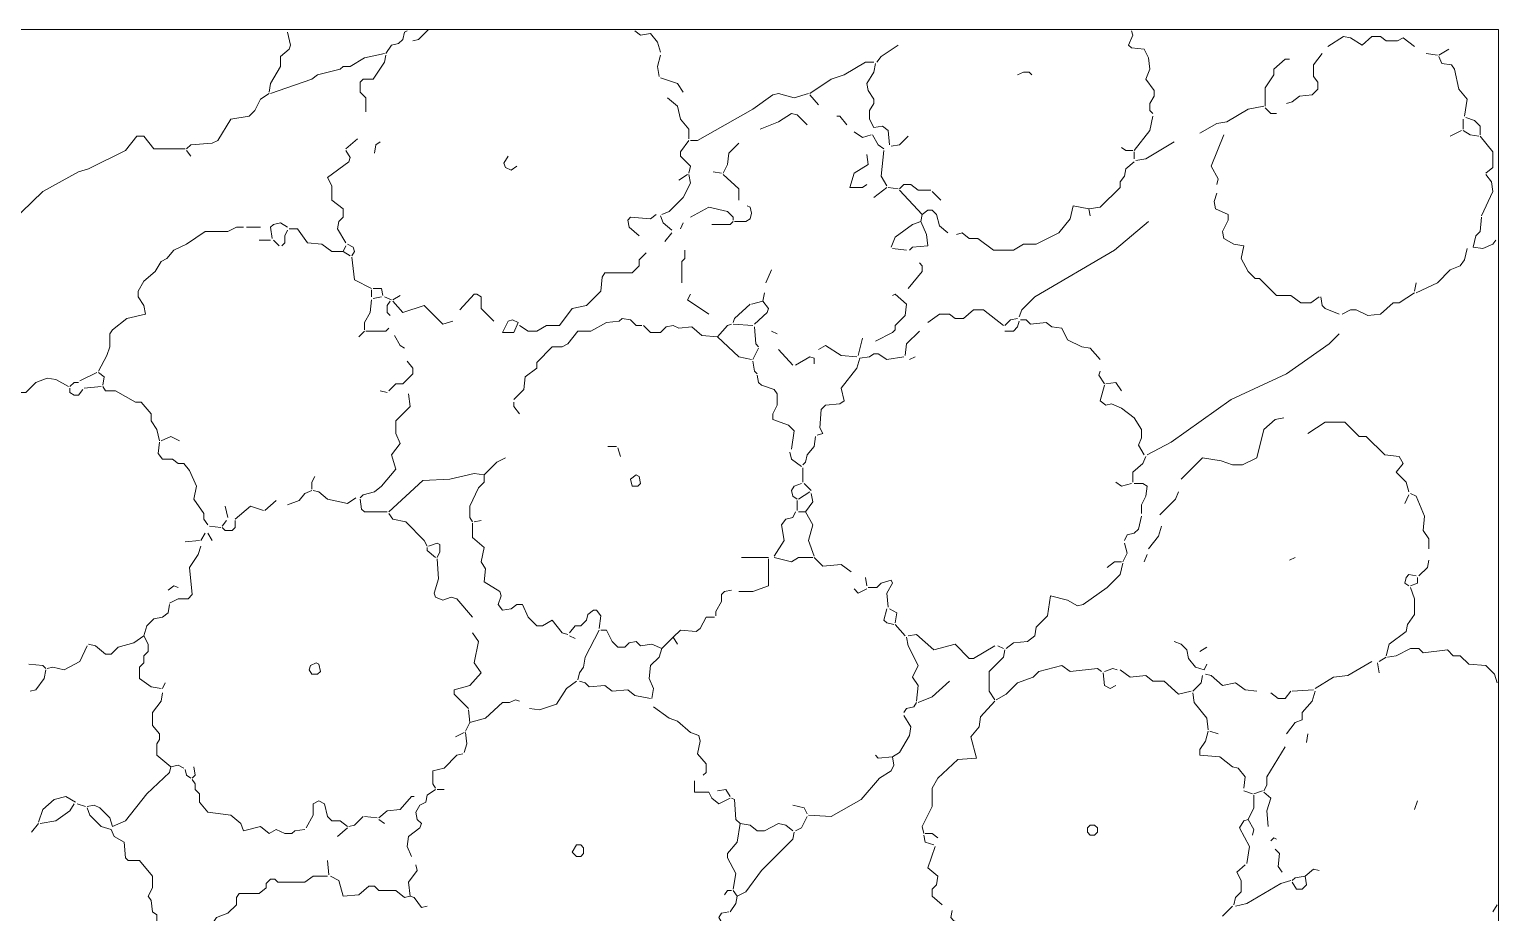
# Model space of a CAD drawing. Header units: millimetres. Extents: x 0 to 150953, y 0 to 85148.
# Drawn here: x 119843 to 150953, y 66452 to 85148 of the extents above; entities that cross this region are included whole.
import ezdxf

# ---------------------------------------------------------------- set-up
doc = ezdxf.new("R2010")
doc.units = ezdxf.units.MM
doc.layers.add('ANNOTATION', color=3, linetype='CONTINUOUS', lineweight=0, plot=False)
doc.layers.add('LINEWORK', color=7, linetype='CONTINUOUS', lineweight=0, plot=False)

msp = doc.modelspace()

# ---------------------------------------------------------------- linework, layer by layer
at = {"layer": 'ANNOTATION'}
msp.add_lwpolyline([(0, 0), (150952.665, 0), (150952.665, 85148.15), (0, 85148.15)], close=True, dxfattribs=at)
at = {"layer": 'LINEWORK'}
for points in [[(125311.807, 85087.888), (125372.064, 84816.715), (125341.93, 84726.324), (125161.148, 84575.677), (125161.148, 84364.761), (124950.244, 84003.198), (124920.11, 83822.416)], [(127842.75, 85118.022), (127782.482, 85087.888), (127752.359, 84937.24), (127661.968, 84846.849), (127511.309, 84816.715), (127390.796, 84635.934)], [(128294.704, 85148.15), (128083.788, 84937.24), (127963.263, 84907.106)], [(132663.586, 85118.022), (132784.111, 85027.631), (132995.026, 85057.759)], [(132995.026, 85057.759), (133145.674, 84876.978), (133205.931, 84666.067)], [(143179.055, 85118.022), (143209.189, 85027.631), (143118.798, 84816.715), (143179.055, 84756.458), (143450.227, 84726.324), (143540.618, 84545.543), (143570.752, 84304.504), (143480.361, 84093.589), (143661.143, 83852.55), (143661.143, 83732.025), (143570.752, 83581.378), (143570.752, 83430.724), (143631.009, 83370.462)], [(147337.032, 84786.587), (147668.462, 84997.497), (147819.12, 84967.368), (148060.159, 84816.715), (148271.074, 84997.497), (148451.856, 84997.497), (148572.37, 84907.106), (148813.419, 84907.106), (148933.933, 84967.368), (149174.983, 84786.587)], [(127360.662, 84635.934), (126938.842, 84545.543), (126637.535, 84364.761), (126486.887, 84364.761), (126426.62, 84304.504), (125944.543, 84183.979), (125824.018, 84093.589), (124950.244, 83792.288)], [(138237.694, 84816.715), (137876.13, 84575.677), (137785.74, 84455.152)], [(147216.508, 84635.934), (147035.726, 84394.895), (147035.726, 84153.851), (147126.117, 84033.332), (147126.117, 83882.679), (147005.603, 83762.159), (146734.431, 83732.025), (146583.772, 83611.506), (146463.258, 83581.378)], [(149416.021, 84635.934), (149657.06, 84605.805)], [(149898.109, 84726.324), (149687.194, 84605.805)], [(127390.796, 84605.805), (127360.662, 84455.152), (127119.623, 84093.589), (126908.708, 84093.589), (126848.451, 84033.332), (126848.451, 83822.416), (126968.964, 83701.897), (126968.964, 83400.596)], [(133205.931, 84605.805), (133145.674, 84364.761), (133175.808, 84153.851)], [(137725.472, 84455.152), (137544.69, 84455.152), (137092.736, 84183.979), (136821.564, 84093.589), (136369.609, 83792.288)], [(137755.606, 84425.023), (137725.472, 84244.242), (137574.824, 84003.198), (137604.958, 83852.55), (137725.472, 83671.768), (137725.472, 83581.378), (137635.081, 83430.724), (137635.081, 83249.943), (137725.472, 83069.161)], [(146523.515, 84515.414), (146433.124, 84515.414), (146192.086, 84304.504), (146192.086, 84183.979), (146011.304, 83912.807), (146011.304, 83521.115)], [(149687.194, 84575.677), (149747.45, 84425.023), (149958.366, 84394.895), (150018.623, 84304.504), (150109.014, 83882.679), (150289.795, 83671.768), (150229.539, 83310.205)], [(133205.931, 84123.723), (133567.494, 84003.198), (133688.019, 83822.416)], [(140768.637, 84183.979), (140889.15, 84244.242), (141009.675, 84244.242), (141069.932, 84183.979)], [(124920.11, 83792.288), (124739.328, 83671.768), (124618.803, 83430.724), (124498.289, 83310.205), (124106.592, 83249.943), (123835.42, 82797.989), (123714.895, 82737.726), (123262.941, 82707.598), (123172.55, 82617.207)], [(133356.59, 83701.897), (133567.494, 83521.115), (133627.762, 83249.943), (133808.544, 83039.033), (133808.544, 82828.117)], [(136339.487, 83792.288), (136038.18, 83701.897), (135706.751, 83792.288), (135586.226, 83762.159), (135164.406, 83460.853), (133989.325, 82797.989), (133838.667, 82797.989)], [(136369.609, 83762.159), (136550.391, 83551.244)], [(145981.17, 83521.115), (145649.741, 83460.853), (145197.787, 83189.68), (144986.871, 83159.552), (144625.308, 82948.642)], [(146011.304, 83490.987), (146131.818, 83370.462), (146252.343, 83370.462)], [(136309.353, 83129.424), (136098.437, 83340.334), (135977.923, 83370.462), (135706.751, 83189.68), (135315.054, 83039.033)], [(136942.088, 83310.205), (137002.345, 83310.205), (137153.004, 83129.424)], [(137725.472, 83069.161), (137906.253, 83099.29), (138026.778, 83008.899), (138056.912, 82707.598)], [(143631.009, 83310.205), (143570.752, 83008.899), (143239.312, 82587.079)], [(150199.405, 83249.943), (150199.405, 83039.033)], [(150259.672, 83280.071), (150440.454, 83219.814), (150560.968, 83099.29), (150560.968, 82918.508)], [(123142.427, 82617.207), (122479.558, 82617.207), (122268.642, 82888.38), (122117.994, 82888.38), (121876.956, 82587.079), (121093.561, 82195.381), (120882.657, 82135.125), (120129.396, 81713.299), (119225.488, 80839.519), (119104.963, 80809.391)], [(126788.183, 82828.117), (126547.144, 82617.207)], [(127270.271, 82767.86), (127179.88, 82707.598), (127149.746, 82526.816)], [(133808.544, 82797.989), (133627.762, 82556.945), (133627.762, 82466.554), (133838.667, 82255.644), (133808.544, 82104.991)], [(137303.652, 82978.77), (137484.433, 82858.251), (137665.215, 82918.508)], [(137695.349, 82918.508), (137815.863, 82707.598), (137936.387, 82617.207)], [(138448.598, 82888.38), (138267.817, 82707.598), (138087.035, 82677.469)], [(144082.963, 82767.86), (143480.361, 82406.297), (143269.446, 82376.163)], [(145137.519, 82918.508), (144866.346, 82255.644), (145017.005, 81984.471), (144986.871, 81863.952)], [(150169.282, 83008.899), (149928.232, 82888.38)], [(150199.405, 83008.899), (150350.063, 82918.508), (150530.845, 82888.38)], [(150560.968, 82888.38), (150832.14, 82556.945), (150832.14, 82225.515), (150681.493, 82104.991)], [(123172.55, 82587.079), (123262.941, 82466.554)], [(126547.144, 82587.079), (126637.535, 82436.425), (126607.401, 82346.035), (126155.447, 82014.6), (126245.838, 81833.818), (126245.838, 81532.517), (126486.887, 81351.736), (126486.887, 81170.954), (126396.497, 81080.563), (126366.363, 80929.91), (126547.144, 80628.609)], [(129981.995, 82466.554), (129891.605, 82315.906), (129921.739, 82225.515), (130042.252, 82165.253), (130162.777, 82255.644)], [(134863.1, 82737.726), (134652.184, 82526.816), (134622.061, 82285.772), (134531.67, 82104.991)], [(137574.824, 82496.688), (137604.958, 82285.772), (137303.652, 82104.991), (137213.261, 81803.69)], [(137936.387, 82587.079), (137876.13, 82044.734), (137996.644, 81833.818)], [(142968.139, 82647.336), (143058.53, 82587.079), (143209.189, 82587.079)], [(143239.312, 82556.945), (143239.312, 82406.297)], [(134320.755, 82135.125), (134501.536, 82104.991)], [(143239.312, 82346.035), (143058.53, 82195.381), (143028.407, 82044.734), (142938.016, 81924.209), (142938.016, 81803.69), (142516.185, 81381.864), (142275.147, 81351.736)], [(133808.544, 82074.862), (133838.667, 81894.081), (133688.019, 81592.78), (133386.713, 81291.473), (133236.065, 81231.216)], [(133778.41, 82074.862), (133597.628, 81954.343)], [(134531.67, 82074.862), (134863.1, 81773.561), (134863.1, 81532.517)], [(137574.824, 81863.952), (137484.433, 81803.69), (137213.261, 81803.69)], [(138267.817, 81773.561), (138358.207, 81863.952), (138508.866, 81863.952), (138659.514, 81743.427), (138930.686, 81743.427)], [(150681.493, 82074.862), (150802.017, 81924.209), (150832.14, 81713.299), (150591.102, 81201.082)], [(137996.644, 81803.69), (137725.472, 81592.78)], [(138026.778, 81803.69), (138237.694, 81773.561)], [(138267.817, 81743.427), (138749.905, 81231.216)], [(138960.82, 81713.299), (139141.602, 81532.517)], [(144986.871, 81683.17), (144926.614, 81502.389), (144956.737, 81351.736), (145227.91, 81231.216), (145227.91, 81110.692), (145107.396, 80869.653), (145137.519, 80719), (145348.434, 80598.481), (145559.35, 80568.347), (145499.082, 80297.174), (145649.741, 80026.002), (145800.388, 79875.354), (145890.779, 79875.354), (146252.343, 79513.791), (146553.649, 79513.791), (146764.553, 79363.138), (146975.469, 79363.138), (147156.251, 79483.657)], [(133115.54, 81231.216), (132995.026, 81140.826), (132573.195, 81170.954), (132512.938, 81110.692), (132543.072, 80960.044), (132753.977, 80779.262)], [(133205.931, 81201.082), (133266.199, 81050.435), (133446.98, 80899.782)], [(133838.667, 81170.954), (134230.364, 81381.864), (134622.061, 81291.473), (134742.575, 81170.954), (134742.575, 81110.692)], [(135043.881, 81411.998), (135104.138, 81381.864), (135134.272, 81261.345), (135104.138, 81140.826), (135013.747, 81080.563), (134772.709, 81080.563)], [(138749.905, 81231.216), (138719.771, 81080.563)], [(138749.905, 81231.216), (138870.429, 81321.607), (138960.82, 81321.607), (139051.211, 81231.216), (139111.468, 80990.172), (139292.25, 80839.519)], [(142275.147, 81351.736), (141943.717, 81411.998), (141883.449, 81140.826), (141642.411, 80839.519), (141160.323, 80598.481), (140889.15, 80598.481), (140678.246, 80477.956), (140256.415, 80477.956), (139924.985, 80719), (139744.204, 80719), (139593.556, 80839.519), (139473.031, 80809.391)], [(142275.147, 81351.736), (142305.281, 81201.082)], [(124377.765, 80960.044), (124227.117, 80960.044), (124046.335, 80869.653), (123564.247, 80869.653), (123172.55, 80598.481), (122901.378, 80477.956), (122750.73, 80297.174), (122630.205, 80236.917), (122509.692, 80026.002), (122268.642, 79815.092), (122148.128, 79604.182), (122148.128, 79483.657), (122268.642, 79302.875), (122298.776, 79122.094), (121907.079, 79031.703), (121605.783, 78790.664), (121545.515, 78700.274), (121545.515, 78429.101), (121485.259, 78248.319), (121304.477, 77916.885)], [(124438.022, 80960.044), (124739.328, 80960.044)], [(125311.807, 80960.044), (125161.148, 81050.435), (125010.5, 81020.301), (124950.244, 80960.044), (124980.367, 80719)], [(125311.807, 80899.782), (125251.539, 80779.262), (125251.539, 80628.609), (125191.282, 80568.347)], [(125341.93, 80929.91), (125522.711, 80929.91), (125733.627, 80628.609), (126034.933, 80598.481), (126245.838, 80447.827), (126486.887, 80447.827)], [(133688.019, 81050.435), (133627.762, 80929.91)], [(134742.575, 81080.563), (134682.318, 81020.301), (134290.621, 81020.301)], [(138719.771, 81080.563), (138538.989, 81020.301), (138177.426, 80749.128), (138087.035, 80538.218)], [(138719.771, 81080.563), (138840.296, 80809.391), (138870.429, 80568.347), (138538.989, 80538.218), (138478.732, 80477.956)], [(143540.618, 81080.563), (142817.491, 80477.956), (141130.2, 79483.657), (140859.027, 79212.484), (140798.76, 79061.837)], [(150591.102, 81170.954), (150560.968, 80869.653), (150470.577, 80779.262), (150410.32, 80538.218)], [(124709.194, 80688.871), (124950.244, 80688.871)], [(125010.5, 80688.871), (125131.025, 80568.347)], [(126577.278, 80598.481), (126697.792, 80538.218), (126727.926, 80447.827), (126667.669, 80357.437)], [(133446.98, 80839.519), (133296.322, 80658.738)], [(150892.408, 80688.871), (150832.14, 80598.481), (150621.236, 80508.09), (150410.32, 80538.218)], [(126547.144, 80568.347), (126486.887, 80447.827)], [(126486.887, 80447.827), (126637.535, 80357.437)], [(126667.669, 80327.308), (126727.926, 79845.22), (127089.489, 79664.439)], [(132904.636, 80417.699), (132753.977, 80267.046), (132753.977, 80146.527), (132603.329, 79995.873), (132030.85, 79995.873), (131970.593, 79905.483), (131940.459, 79604.182), (131639.164, 79302.875), (131337.858, 79242.618), (131066.685, 78881.055), (130795.513, 78881.055), (130584.597, 78760.53), (130403.816, 78760.53), (130223.034, 78881.055)], [(133718.153, 80477.956), (133718.153, 80297.174), (133657.885, 80236.917), (133657.885, 79784.963)], [(138117.169, 80508.09), (138418.475, 80477.956)], [(150289.795, 80508.09), (150229.539, 80267.046), (150139.148, 80146.527), (149928.232, 80056.136), (149657.06, 79784.963), (149205.106, 79574.048)], [(135556.092, 80056.136), (135435.578, 79784.963)], [(138689.648, 80206.783), (138749.905, 80146.527), (138749.905, 80026.002), (138448.598, 79664.439)], [(127119.623, 79664.439), (127300.405, 79664.439), (127330.528, 79513.791)], [(149205.106, 79784.963), (149174.983, 79604.182)], [(127089.489, 79423.4), (127059.355, 79152.228), (126938.842, 78941.312), (126938.842, 78790.664)], [(127089.489, 79634.31), (127089.489, 79483.657)], [(127300.405, 79483.657), (127119.623, 79453.528)], [(127360.662, 79483.657), (127511.309, 79423.4)], [(127481.186, 79393.266), (127420.919, 79302.875), (127420.919, 79152.228), (127481.186, 79091.965)], [(127692.091, 79513.791), (127541.443, 79423.4)], [(127541.443, 79393.266), (127752.359, 79152.228), (128204.313, 79302.875), (128595.999, 78911.184), (128806.915, 78971.446)], [(128957.562, 79212.484), (129258.869, 79543.919), (129319.126, 79543.919), (129409.517, 79483.657), (129409.517, 79242.618), (129680.689, 78971.446)], [(133838.667, 79543.919), (133778.41, 79423.4), (134230.364, 79122.094)], [(135104.138, 79333.009), (134772.709, 79031.703), (134742.575, 78941.312)], [(135375.311, 79393.266), (135134.272, 79333.009)], [(135375.311, 79393.266), (135495.835, 79242.618), (135465.701, 79152.228), (135194.529, 78911.184)], [(135405.444, 79574.048), (135375.311, 79393.266)], [(138117.169, 79513.791), (138177.426, 79543.919), (138418.475, 79333.009), (138388.341, 79091.965), (138177.426, 78881.055), (138177.426, 78790.664), (138117.169, 78730.402), (137755.606, 78549.62)], [(147186.385, 79483.657), (147216.508, 79302.875), (147276.775, 79242.618), (147578.071, 79122.094)], [(149174.983, 79574.048), (148843.542, 79363.138), (148723.029, 79363.138), (148451.856, 79122.094), (148180.684, 79091.965), (147939.634, 79212.484), (147819.12, 79212.484), (147638.339, 79122.094)], [(132814.245, 78881.055), (132693.72, 78881.055), (132573.195, 79001.574), (132392.414, 79031.703), (132332.157, 78971.446), (132060.984, 78941.312), (131729.555, 78760.53), (131458.382, 78760.53), (131247.467, 78489.358), (131126.942, 78429.101), (130916.038, 78429.101), (130584.597, 78097.666), (130584.597, 77977.147), (130343.559, 77796.365), (130313.425, 77525.193), (130102.52, 77314.277)], [(138870.429, 78941.312), (139111.468, 79122.094), (139322.384, 79122.094), (139442.897, 79031.703), (139623.679, 79031.703), (139834.595, 79212.484), (140045.51, 79212.484), (140467.33, 78881.055)], [(140768.637, 79031.703), (140617.978, 79001.574), (140497.464, 78881.055)], [(126938.842, 78760.53), (126818.317, 78640.011)], [(127451.053, 78820.793), (127390.796, 78760.53), (126968.964, 78760.53)], [(132844.368, 78881.055), (132995.026, 78730.402), (133205.931, 78730.402), (133326.456, 78850.921), (133477.103, 78881.055), (133597.628, 78820.793), (133868.801, 78850.921), (134079.716, 78670.14), (134411.145, 78640.011)], [(134712.452, 78911.184), (134622.061, 78881.055), (134411.145, 78640.011)], [(134742.575, 78911.184), (135164.406, 78881.055)], [(135194.529, 78850.921), (135224.663, 78489.358), (135284.92, 78429.101)], [(135556.092, 78760.53), (135676.617, 78700.274)], [(138689.648, 78760.53), (138418.475, 78489.358), (138388.341, 78248.319)], [(140798.76, 78971.446), (140768.637, 78850.921), (140678.246, 78760.53), (140497.464, 78760.53)], [(140828.893, 79001.574), (140949.418, 79001.574), (141039.809, 78911.184), (141371.238, 78941.312), (141491.763, 78850.921), (141702.668, 78820.793), (141823.192, 78579.749), (142124.499, 78429.101), (142305.281, 78398.967), (142516.185, 78157.929)], [(127571.577, 78670.14), (127692.091, 78459.229), (127782.482, 78398.967)], [(134411.145, 78640.011), (134863.1, 78218.185), (135134.272, 78157.929)], [(135284.92, 78398.967), (135164.406, 78157.929)], [(136550.391, 78368.839), (136701.05, 78459.229), (137032.479, 78248.319), (137363.908, 78218.185)], [(137484.433, 78609.883), (137394.042, 78248.319)], [(147578.071, 78700.274), (147367.166, 78489.358), (146463.258, 77856.622), (145288.177, 77314.277), (144022.706, 76410.369), (143510.484, 76139.197)], [(127842.75, 78127.795), (127963.263, 77977.147), (127963.263, 77856.622), (127752.359, 77645.712)], [(135164.406, 78127.795), (135194.529, 77916.885), (135254.797, 77856.622)], [(135706.751, 78368.839), (136008.046, 78037.404)], [(136460, 78067.538), (136460, 78188.057), (136369.609, 78218.185), (136068.314, 78037.404)], [(137424.176, 78188.057), (137363.908, 77977.147), (137032.479, 77555.321), (137092.736, 77284.149), (137002.345, 77223.886), (136701.05, 77193.758), (136610.659, 77103.367), (136580.525, 76711.676), (136640.782, 76591.151), (136520.268, 76561.022)], [(138358.207, 78218.185), (137996.644, 78157.929), (137815.863, 78278.448), (137725.472, 78278.448), (137635.081, 78218.185), (137424.176, 78188.057)], [(138599.257, 78218.185), (138478.732, 78157.929)], [(121274.343, 77886.756), (120912.78, 77705.975)], [(121304.477, 77886.756), (121425.002, 77796.365), (121394.868, 77615.584)], [(135254.797, 77826.494), (135284.92, 77675.841), (135345.188, 77615.584), (135616.36, 77525.193), (135676.617, 77434.802), (135676.617, 77193.758), (135586.226, 77012.976), (135586.226, 76892.457), (135917.655, 76771.932), (136038.18, 76651.413), (135977.923, 76259.721)], [(142516.185, 77916.885), (142486.062, 77826.494), (142606.576, 77645.712)], [(120671.741, 77585.45), (120400.569, 77736.103), (120219.787, 77766.231), (119978.749, 77675.841), (119767.833, 77464.931), (119406.27, 77464.931), (119165.231, 77254.02), (118833.791, 77133.496), (118683.143, 76982.848), (118622.886, 76741.804), (118321.58, 76380.241), (118291.446, 75898.158), (118020.274, 75777.633), (117779.235, 75566.723), (117779.235, 75235.289), (117628.587, 75054.507)], [(120882.657, 77675.841), (120792.266, 77675.841), (120701.875, 77585.45)], [(120701.875, 77555.321), (120701.875, 77464.931), (120792.266, 77404.668), (120882.657, 77404.668), (120973.048, 77525.193)], [(121364.734, 77585.45), (121003.171, 77555.321)], [(121394.868, 77585.45), (121455.125, 77495.059), (121666.04, 77495.059), (122087.86, 77254.02), (122208.385, 77254.02), (122419.301, 77012.976), (122419.301, 76862.323), (122539.814, 76681.542), (122600.082, 76440.503)], [(127270.271, 77495.059), (127420.919, 77464.931)], [(127752.359, 77645.712), (127601.7, 77645.712), (127451.053, 77495.059)], [(142606.576, 77615.584), (142516.185, 77284.149), (142636.71, 77193.758), (142757.235, 77223.886), (142968.139, 77133.496), (143239.312, 76922.586), (143389.97, 76681.542), (143389.97, 76500.76), (143329.702, 76350.112), (143450.227, 76139.197)], [(142636.71, 77645.712), (142847.625, 77675.841), (142968.139, 77495.059)], [(127872.873, 77434.802), (127903.007, 77163.63), (127601.7, 76862.323), (127601.7, 76591.151), (127692.091, 76380.241), (127511.309, 76139.197), (127601.7, 75837.896), (127300.405, 75476.333), (127149.746, 75355.813), (126908.708, 75295.551), (126848.451, 75235.289)], [(130102.52, 77254.02), (130102.52, 77163.63), (130223.034, 77012.976)], [(146402.99, 76922.586), (146222.209, 76892.457), (145981.17, 76681.542), (145830.522, 76078.94), (145529.216, 75928.287), (145318.3, 75928.287), (145077.262, 76018.677), (144685.565, 76078.94), (144233.611, 75626.986)], [(122630.205, 76440.503), (122841.121, 76530.894), (123021.902, 76440.503)], [(136490.134, 76530.894), (136460, 76319.978), (136309.353, 76139.197), (136279.219, 75988.549), (136218.962, 75928.287)], [(146915.212, 76591.151), (147276.775, 76832.195), (147698.596, 76832.195), (147999.902, 76530.894), (148150.55, 76530.894), (148542.247, 76139.197), (148843.542, 76109.068), (148933.933, 75958.415), (148783.285, 75777.633)], [(122600.082, 76410.369), (122569.948, 76169.331), (122660.339, 76048.806), (122871.255, 76048.806), (122991.769, 75958.415), (123112.293, 75958.415), (123232.818, 75807.767), (123383.466, 75476.333), (123323.209, 75205.16), (123534.113, 74903.859), (123534.113, 74783.334), (123624.504, 74662.815)], [(132091.118, 76319.978), (132271.9, 76319.978)], [(132302.023, 76289.85), (132362.291, 76109.068)], [(129921.739, 76078.94), (129740.957, 75988.549), (129469.784, 75717.377)], [(135947.789, 76199.459), (135977.923, 76048.806), (136188.828, 75898.158)], [(143480.361, 76109.068), (143420.093, 75958.415), (143209.189, 75777.633), (143209.189, 75566.723)], [(125884.275, 75687.243), (125824.018, 75566.723), (125824.018, 75416.07)], [(129469.784, 75717.377), (129258.869, 75747.505), (128746.658, 75626.986), (128174.179, 75596.852), (127451.053, 74933.988)], [(129469.784, 75717.377), (129469.784, 75566.723), (129349.26, 75446.204), (129168.478, 75054.507), (129168.478, 74813.468), (129228.735, 74723.078)], [(136218.962, 75868.024), (136218.962, 75566.723)], [(148783.285, 75777.633), (148994.201, 75566.723), (149054.458, 75355.813)], [(125824.018, 75385.942), (125673.37, 75325.679), (125552.845, 75175.032), (125311.807, 75084.641)], [(125854.152, 75385.942), (125974.665, 75355.813), (126155.447, 75205.16), (126577.278, 75114.769), (126758.06, 75235.289)], [(136188.828, 75536.595), (136038.18, 75476.333), (135977.923, 75385.942), (136008.046, 75265.422), (136098.437, 75205.16)], [(136369.609, 75355.813), (136128.571, 75205.16)], [(136249.096, 75536.595), (136399.743, 75385.942)], [(136399.743, 75325.679), (136429.877, 75144.898), (136279.219, 74933.988)], [(142847.625, 75566.723), (142968.139, 75476.333), (143179.055, 75536.595)], [(143239.312, 75536.595), (143420.093, 75536.595), (143510.484, 75476.333), (143480.361, 75265.422), (143389.97, 75084.641), (143389.97, 74903.859)], [(144173.354, 75355.813), (144113.097, 75205.16), (143781.657, 74873.725)], [(149054.458, 75295.551), (148964.067, 75114.769)], [(149084.592, 75325.679), (149205.106, 75265.422), (149385.887, 74843.597), (149355.764, 74542.296), (149476.278, 74361.514), (149476.278, 74150.599)], [(123986.068, 75054.507), (124046.335, 74813.468)], [(124799.585, 74964.116), (124528.412, 75054.507), (124196.983, 74783.334)], [(125070.757, 75175.032), (124829.719, 74964.116)], [(126848.451, 75205.16), (126878.574, 74994.25), (126938.842, 74933.988), (127420.919, 74933.988)], [(136098.437, 75175.032), (136098.437, 74964.116)], [(124016.201, 74753.206), (123925.811, 74632.687)], [(124196.983, 74753.206), (124196.983, 74602.553), (124136.726, 74542.296), (123986.068, 74542.296), (123925.811, 74602.553)], [(127451.053, 74903.859), (127541.443, 74783.334), (127812.616, 74723.078), (128204.313, 74331.38), (128264.57, 74210.861)], [(129228.735, 74692.944), (129228.735, 74391.643), (129469.784, 74180.733), (129409.517, 73879.426), (129499.907, 73728.779), (129469.784, 73457.606)], [(129409.517, 74753.206), (129258.869, 74723.078)], [(136068.314, 74933.988), (136008.046, 74813.468), (135857.399, 74783.334), (135767.008, 74662.815), (135827.265, 74331.38), (135616.36, 73999.951)], [(136128.571, 74933.988), (136279.219, 74933.988)], [(136279.219, 74933.988), (136429.877, 74662.815), (136339.487, 74331.38), (136460, 73999.951)], [(143389.97, 74843.597), (143329.702, 74572.424), (143239.312, 74482.034), (143088.664, 74451.905), (143028.407, 74331.38)], [(123564.247, 74482.034), (123473.857, 74331.38)], [(123624.504, 74482.034), (123714.895, 74331.38)], [(123654.638, 74632.687), (123895.677, 74602.553)], [(143811.79, 74632.687), (143751.534, 74421.771), (143540.618, 74150.599)], [(123473.857, 74210.861), (123413.6, 74030.079), (123232.818, 73758.907), (123293.075, 73186.434), (123202.684, 73096.043), (122991.769, 73096.043), (122810.987, 73005.652)], [(123443.723, 74331.38), (123142.427, 74301.252)], [(128264.57, 74180.733), (128264.57, 74120.47), (128445.352, 73969.817)], [(128294.704, 74210.861), (128475.485, 74271.123), (128535.742, 74240.99), (128535.742, 74090.342), (128475.485, 73969.817)], [(143028.407, 74271.123), (143088.664, 74060.208), (142998.273, 73879.426)], [(128475.485, 73939.689), (128505.608, 73517.863), (128415.218, 73216.562), (128445.352, 73126.171), (128595.999, 73065.909), (128776.781, 73126.171), (128897.306, 73096.043), (129228.735, 72704.346)], [(135495.835, 73939.689), (135495.835, 73367.215), (135164.406, 73246.691), (134863.1, 73246.691)], [(134923.356, 73969.817), (135495.835, 73969.817)], [(135616.36, 73969.817), (135977.923, 73879.426)], [(136429.877, 73969.817), (136128.571, 73969.817), (135977.923, 73879.426)], [(136460, 73969.817), (136640.782, 73789.035), (137032.479, 73819.169), (137243.395, 73668.516)], [(142998.273, 73849.298), (142938.016, 73608.254), (142666.844, 73337.081), (142154.622, 72975.518), (142034.108, 72945.39), (141823.192, 73065.909), (141461.629, 73156.3), (141401.372, 72734.48), (141160.323, 72493.436), (141130.2, 72312.654), (140979.541, 72192.135), (140678.246, 72162.001)], [(142968.139, 73879.426), (142817.491, 73879.426), (142666.844, 73758.907)], [(143510.484, 74030.079), (143450.227, 73879.426)], [(146644.04, 73969.817), (146523.515, 73909.56)], [(149476.278, 73909.56), (149446.155, 73758.907), (149265.373, 73578.125)], [(129469.784, 73457.606), (129801.214, 73246.691), (129831.348, 73156.3), (129771.08, 72975.518), (129861.471, 72854.999), (130042.252, 72885.127), (130162.777, 72975.518), (130283.302, 72975.518), (130403.816, 72704.346), (130584.597, 72523.564), (130705.122, 72523.564), (130916.038, 72644.089), (131126.942, 72372.916), (131247.467, 72342.782)], [(137544.69, 73547.997), (137574.824, 73367.215)], [(137604.958, 73337.081), (137785.74, 73337.081), (137876.13, 73427.472), (138087.035, 73487.735), (138117.169, 73427.472), (137996.644, 73216.562), (138026.778, 72915.261)], [(149205.106, 73578.125), (149054.458, 73608.254), (148994.201, 73547.997), (148964.067, 73427.472), (149054.458, 73367.215)], [(149235.24, 73547.997), (149235.24, 73427.472), (149084.592, 73367.215)], [(122991.769, 73337.081), (122901.378, 73367.215), (122780.864, 73276.824)], [(134712.452, 73276.824), (134561.793, 73246.691), (134501.536, 73186.434), (134501.536, 73035.78), (134381.012, 72824.87), (134381.012, 72734.48)], [(137303.652, 73306.953), (137394.042, 73216.562), (137574.824, 73306.953)], [(149084.592, 73337.081), (149174.983, 73096.043), (149174.983, 72764.608), (149024.324, 72553.698), (148994.201, 72403.045), (148632.638, 72131.872), (148572.37, 71890.828)], [(122810.987, 72975.518), (122780.864, 72794.736), (122660.339, 72704.346), (122479.558, 72674.217), (122328.91, 72523.564), (122268.642, 72312.654)], [(131910.337, 72463.307), (131940.459, 72734.48), (131850.069, 72854.999), (131789.812, 72854.999), (131669.287, 72764.608), (131639.164, 72644.089), (131518.639, 72523.564), (131398.115, 72523.564), (131277.601, 72372.916)], [(137996.644, 72885.127), (137936.387, 72644.089), (137996.644, 72583.826), (138147.303, 72553.698)], [(138056.912, 72885.127), (138207.56, 72794.736), (138177.426, 72583.826)], [(134350.889, 72704.346), (134170.107, 72704.346), (134049.582, 72463.307), (133959.191, 72403.045), (133627.762, 72433.173), (133477.103, 72282.525)], [(138177.426, 72553.698), (138388.341, 72312.654)], [(122268.642, 72312.654), (122057.737, 72162.001), (121726.297, 72071.61), (121575.649, 71920.962), (121455.125, 71920.962), (121244.22, 72101.744), (121093.561, 72131.872)], [(122268.642, 72312.654), (122359.033, 72131.872), (122359.033, 71981.219), (122268.642, 71890.828), (122268.642, 71740.181), (122178.251, 71649.79), (122178.251, 71408.746), (122419.301, 71227.964), (122630.205, 71197.836)], [(129228.735, 72372.916), (129349.26, 72192.135), (129258.869, 71740.181), (129409.517, 71529.265), (129168.478, 71258.093), (128837.049, 71167.702), (128837.049, 71077.311), (129138.344, 70776.01)], [(131277.601, 72312.654), (131398.115, 72252.392)], [(131910.337, 72433.173), (131609.03, 71860.7), (131578.896, 71649.79), (131488.505, 71529.265), (131458.382, 71378.617)], [(131940.459, 72433.173), (132060.984, 72433.173), (132181.509, 72192.135), (132302.023, 72071.61), (132452.681, 72071.61), (132543.072, 72162.001), (132693.72, 72192.135), (132784.111, 72101.744), (133025.149, 72131.872), (133236.065, 72041.481)], [(133477.103, 72282.525), (133236.065, 72041.481)], [(133477.103, 72282.525), (133567.494, 72131.872)], [(138418.475, 72282.525), (138448.598, 72101.744), (138659.514, 71679.918), (138538.989, 71438.874), (138659.514, 71258.093), (138629.38, 70926.663)], [(138629.38, 72342.782), (138448.598, 72312.654)], [(138629.38, 72342.782), (138990.943, 72011.353), (139442.897, 72131.872), (139744.204, 71830.571), (139834.595, 71830.571), (140286.549, 72101.744)], [(144082.963, 72192.135), (144233.611, 72131.872), (144354.135, 72011.353), (144384.269, 71830.571), (144534.917, 71649.79), (144715.699, 71589.527)], [(121063.438, 72101.744), (120912.78, 71770.309), (120581.35, 71589.527), (120340.312, 71649.79), (120219.787, 71619.656)], [(133236.065, 72041.481), (133175.808, 71860.7), (132995.026, 71679.918), (132964.892, 71408.746), (133055.283, 71197.836), (133025.149, 70986.92)], [(140497.464, 72011.353), (140467.33, 71860.7), (140166.024, 71559.399), (140166.024, 71137.573), (140286.549, 70956.792)], [(140346.805, 72101.744), (140467.33, 72041.481)], [(140678.246, 72162.001), (140527.587, 72041.481)], [(144775.956, 72071.61), (144625.308, 71981.219)], [(148602.504, 71860.7), (148783.285, 71890.828), (149084.592, 72041.481), (149265.373, 72041.481), (149355.764, 71951.091), (149867.975, 72011.353), (149988.5, 71890.828), (150139.148, 71890.828), (150319.929, 71710.047), (150681.493, 71679.918), (150862.274, 71499.137), (150922.531, 71318.355)], [(119828.09, 71710.047), (120129.396, 71679.918), (120189.653, 71619.656)], [(120189.653, 71589.527), (120159.53, 71408.746), (119978.749, 71167.702), (119858.224, 71137.573)], [(142546.319, 71559.399), (142455.928, 71619.656), (141883.449, 71559.399), (141702.668, 71679.918), (141220.591, 71559.399), (141100.066, 71438.874), (140768.637, 71318.355), (140527.587, 71077.311), (140316.683, 70956.792)], [(142877.748, 71589.527), (142787.358, 71619.656), (142606.576, 71559.399)], [(142938.016, 71589.527), (143148.921, 71438.874), (143480.361, 71469.008), (143631.009, 71348.483), (143872.047, 71348.483), (144173.354, 71077.311), (144444.526, 71137.573)], [(144775.956, 71710.047), (144715.699, 71589.527)], [(148271.074, 71770.309), (147758.852, 71469.008), (147457.557, 71438.874), (147065.86, 71197.836)], [(148391.588, 71740.181), (148421.722, 71529.265)], [(148572.37, 71860.7), (148421.722, 71770.309)], [(122720.596, 71318.355), (122660.339, 71197.836)], [(131428.248, 71348.483), (131217.333, 71197.836), (131006.428, 70866.401), (130644.865, 70745.882), (130433.949, 70776.01)], [(131488.505, 71348.483), (131609.03, 71318.355), (131699.421, 71227.964), (132030.85, 71258.093), (132181.509, 71137.573), (132512.938, 71167.702), (132663.586, 71047.182), (132995.026, 70986.92)], [(139322.384, 71348.483), (138960.82, 71017.054), (138659.514, 70896.529)], [(142576.453, 71529.265), (142606.576, 71258.093), (142727.101, 71197.836), (142847.625, 71258.093)], [(144685.565, 71469.008), (144655.442, 71318.355), (144474.66, 71137.573)], [(144745.833, 71499.137), (144866.346, 71469.008), (145107.396, 71258.093), (145378.568, 71318.355), (145589.473, 71167.702), (145830.522, 71137.573)], [(122660.339, 71107.445), (122630.205, 70926.663), (122449.424, 70685.619), (122449.424, 70414.447), (122600.082, 70233.665), (122600.082, 70113.146), (122539.814, 70022.755), (122539.814, 69781.711), (122841.121, 69540.667)], [(130223.034, 70926.663), (130132.643, 70956.792), (130012.129, 70896.529), (129861.471, 70896.529), (129499.907, 70565.1), (129168.478, 70474.709)], [(144474.66, 71107.445), (144504.783, 70896.529), (144775.956, 70565.1), (144806.089, 70324.056)], [(146553.649, 71137.573), (146433.124, 70986.92), (146282.476, 70986.92), (146131.818, 71107.445)], [(147035.726, 71167.702), (146583.772, 71137.573)], [(147065.86, 71137.573), (147005.603, 70926.663), (146794.687, 70685.619), (146794.687, 70534.966)], [(129138.344, 70745.882), (129168.478, 70474.709)], [(133055.283, 70806.138), (133386.713, 70565.1), (133567.494, 70504.838), (133838.667, 70263.794), (134019.448, 70203.537), (134049.582, 70083.012), (133989.325, 69811.839), (134170.107, 69600.929), (134170.107, 69420.148), (134109.839, 69359.885)], [(138358.207, 70625.357), (138508.866, 70384.318), (138478.732, 70203.537), (138267.817, 69841.973), (138117.169, 69751.583)], [(138629.38, 70896.529), (138569.123, 70806.138), (138418.475, 70776.01), (138358.207, 70685.619)], [(140286.549, 70926.663), (139985.242, 70595.228), (139955.119, 70384.318), (139774.338, 70173.403), (139894.851, 69721.449), (139503.165, 69691.32), (139081.334, 69299.629), (138960.82, 69088.713), (138960.82, 68697.021), (138749.905, 68275.196), (138780.039, 68124.548)], [(129168.478, 70474.709), (129078.087, 70293.927)], [(146794.687, 70534.966), (146644.04, 70474.709), (146463.258, 70233.665)], [(129047.953, 70263.794), (128867.172, 70173.403)], [(129078.087, 70263.794), (129108.221, 70022.755), (129047.953, 69841.973)], [(144806.089, 70293.927), (144745.833, 70083.012), (144625.308, 69902.23), (144625.308, 69781.711), (145047.128, 69751.583), (145318.3, 69540.667), (145438.825, 69510.539), (145589.473, 69329.757), (145559.35, 69088.713)], [(144836.223, 70293.927), (145017.005, 70233.665)], [(146915.212, 70233.665), (146885.078, 70052.883)], [(129017.83, 69811.839), (128897.306, 69781.711), (128626.133, 69510.539), (128385.095, 69450.276), (128385.095, 69179.104), (128445.352, 69088.713)], [(138117.169, 69751.583), (138147.303, 69570.801), (138087.035, 69450.276), (137845.997, 69299.629), (137454.299, 68847.674), (136821.564, 68486.111), (136339.487, 68516.24)], [(137755.606, 69781.711), (137815.863, 69721.449), (138117.169, 69751.583)], [(146433.124, 69962.493), (146041.427, 69329.757), (146041.427, 69148.975), (145981.17, 69028.456)], [(122841.121, 69540.667), (122810.987, 69420.148), (122328.91, 68968.194), (121876.956, 68395.72), (121605.783, 68275.196)], [(122841.121, 69540.667), (122991.769, 69570.801), (123112.293, 69510.539)], [(123142.427, 69480.41), (123172.55, 69359.885), (123262.941, 69299.629)], [(123323.209, 69540.667), (123353.332, 69359.885), (123293.075, 69299.629)], [(123293.075, 69269.495), (123353.332, 69179.104), (123353.332, 69058.584), (123443.723, 68968.194), (123443.723, 68787.412), (123624.504, 68576.502), (124106.592, 68516.24), (124317.508, 68335.458), (124377.765, 68184.805), (124739.328, 68275.196), (124920.11, 68124.548)], [(133929.057, 69239.366), (133929.057, 68998.322), (134230.364, 68998.322), (134290.621, 68877.803), (134441.279, 68757.284), (134682.318, 68877.803)], [(120822.389, 68787.412), (120611.484, 68907.931), (120370.435, 68847.674), (120129.396, 68636.759), (120039.005, 68365.586)], [(120792.266, 68757.284), (120701.875, 68606.63), (120400.569, 68395.72)], [(120852.523, 68757.284), (121033.304, 68697.021)], [(126577.278, 68275.196), (126426.62, 68395.72), (126245.838, 68395.72), (126155.447, 68486.111), (126095.19, 68757.284), (125974.665, 68817.54), (125854.152, 68757.284), (125854.152, 68516.24), (125703.493, 68245.067)], [(127993.397, 68907.931), (127933.141, 68907.931), (127692.091, 68636.759), (127420.919, 68606.63), (127240.137, 68455.977)], [(128445.352, 69058.584), (128264.57, 68938.065), (128234.436, 68787.412), (128113.922, 68727.15), (128023.531, 68576.502), (128053.654, 68425.849), (128144.045, 68335.458)], [(128475.485, 69058.584), (128626.133, 69058.584)], [(134411.145, 69028.456), (134591.927, 69058.584), (134682.318, 68907.931)], [(134712.452, 68877.803), (134772.709, 68847.674), (134802.843, 68425.849), (134893.233, 68335.458)], [(145559.35, 69028.456), (145740.132, 68968.194)], [(145770.254, 68938.065), (145770.254, 68666.893), (145649.741, 68425.849)], [(145951.036, 69028.456), (145770.254, 68968.194)], [(145981.17, 68998.322), (146131.818, 68877.803), (146041.427, 68606.63), (146071.561, 68275.196)], [(149235.24, 68817.54), (149174.983, 68636.759)], [(121063.438, 68697.021), (121214.086, 68727.15), (121334.611, 68666.893), (121545.515, 68455.977), (121605.783, 68275.196)], [(121063.438, 68666.893), (121123.695, 68516.24), (121364.734, 68275.196), (121575.649, 68214.939)], [(126908.708, 68486.111), (126727.926, 68305.33), (126607.401, 68275.196)], [(126938.842, 68486.111), (127210.014, 68455.977)], [(136008.046, 68727.15), (136249.096, 68666.893), (136309.353, 68546.368)], [(136309.353, 68486.111), (136188.828, 68245.067), (136068.314, 68184.805)], [(120039.005, 68335.458), (119888.358, 68154.676)], [(120400.569, 68395.72), (120069.139, 68335.458)], [(121575.649, 68214.939), (121635.906, 68064.285), (121846.822, 67943.766), (121876.956, 67612.331), (121937.213, 67552.069), (122178.251, 67552.069), (122449.424, 67220.64), (122449.424, 66979.596), (122359.033, 66798.814), (122419.301, 66708.423), (122449.424, 66467.379), (122539.814, 66407.122), (122539.814, 65623.733), (122268.642, 65232.042)], [(125673.37, 68214.939), (125462.455, 68184.805), (125402.198, 68124.548), (125251.539, 68124.548), (125070.757, 68214.939), (124920.11, 68124.548)], [(126577.278, 68245.067), (126366.363, 68064.285)], [(127240.137, 68425.849), (127360.662, 68335.458)], [(128144.045, 68335.458), (128113.922, 68245.067), (127872.873, 68064.285), (127842.75, 67853.375), (127933.141, 67642.46)], [(134893.233, 68335.458), (134832.966, 67943.766), (134622.061, 67702.722), (134622.061, 67612.331), (134802.843, 67280.897), (134742.575, 66949.467)], [(136038.18, 68154.676), (136008.046, 68004.023), (135345.188, 67341.159), (135013.747, 66889.205), (134832.966, 66798.814)], [(134893.233, 68335.458), (135104.138, 68305.33), (135254.797, 68184.805), (135405.444, 68184.805), (135706.751, 68335.458)], [(135706.751, 68335.458), (135857.399, 68305.33), (136008.046, 68184.805)], [(145649.741, 68425.849), (145559.35, 68395.72), (145468.959, 68245.067), (145679.864, 67853.375), (145619.607, 67491.812)], [(145649.741, 68425.849), (145770.254, 68214.939), (145740.132, 68094.414)], [(138780.039, 68094.414), (138810.162, 67943.766), (138990.943, 67883.504)], [(138810.162, 68124.548), (138960.82, 68124.548), (139081.334, 68034.157)], [(139021.077, 67853.375), (138870.429, 67401.421), (139081.334, 67220.64), (139051.211, 67039.858), (138960.82, 66949.467), (138960.82, 66798.814), (139171.725, 66618.032)], [(146252.343, 68004.023), (146192.086, 68034.157), (146131.818, 67973.895)], [(126155.447, 67552.069), (126185.581, 67250.768)], [(146222.209, 67793.113), (146312.599, 67702.722), (146282.476, 67431.55), (146372.867, 67311.031)], [(126155.447, 67220.64), (125854.152, 67220.64), (125673.37, 67100.115), (125100.891, 67100.115), (125040.634, 67160.377), (124950.244, 67160.377), (124859.853, 67069.987), (124859.853, 66979.596), (124709.194, 66859.076), (124287.374, 66859.076), (124227.117, 66768.686), (124227.117, 66618.032), (124046.335, 66437.251), (123805.286, 66346.86), (123624.504, 66075.688), (123624.504, 65925.034), (123413.6, 65714.124), (123413.6, 65503.214), (123594.381, 65292.299), (123594.381, 65171.779), (123534.113, 65111.517), (123413.6, 65111.517), (123323.209, 65171.779)], [(126215.715, 67220.64), (126396.497, 67130.249), (126486.887, 66798.814), (126818.317, 66828.942), (127029.232, 67009.724), (127149.746, 67009.724), (127240.137, 66919.333), (127601.7, 66919.333), (127782.482, 66768.686), (127903.007, 66798.814)], [(128023.531, 67461.678), (128053.654, 67341.159), (127872.873, 67100.115), (127903.007, 66798.814)], [(145589.473, 67461.678), (145408.691, 67311.031), (145499.082, 67130.249), (145499.082, 66889.205), (145378.568, 66768.686), (145348.434, 66618.032)], [(146854.944, 67220.64), (146644.04, 67190.506), (146583.772, 67130.249)], [(146854.944, 67220.64), (146885.078, 67039.858), (146794.687, 66949.467), (146674.163, 66949.467), (146583.772, 67100.115)], [(147156.251, 67341.159), (147035.726, 67371.287), (146854.944, 67220.64)], [(134712.452, 66919.333), (134622.061, 66919.333), (134561.793, 66828.942)], [(134742.575, 66919.333), (134832.966, 66798.814)], [(146553.649, 67130.249), (146342.733, 67069.987), (145619.607, 66648.161), (145378.568, 66587.904)], [(127903.007, 66798.814), (127993.397, 66768.686), (128144.045, 66557.77), (128264.57, 66587.904)], [(134832.966, 66798.814), (134802.843, 66648.161), (134682.318, 66467.379)], [(145318.3, 66587.904), (145107.396, 66376.988)], [(150922.531, 66618.032), (150832.14, 66467.379)], [(134652.184, 66467.379), (134501.536, 66437.251), (134441.279, 66346.86), (134531.67, 66196.207)], [(139382.64, 66497.513), (139352.506, 66346.86), (139412.774, 66286.598), (139623.679, 66196.207), (139955.119, 66166.078), (139955.119, 65804.515), (139894.851, 65653.862), (140105.767, 65322.433)]]:
    msp.add_lwpolyline(points, dxfattribs=at)
for points in [[(130192.911, 78941.312), (130072.386, 79001.574), (129981.995, 78971.446), (129861.471, 78730.402), (130102.52, 78730.402)], [(132753.977, 75687.243), (132693.72, 75717.377), (132573.195, 75626.986), (132603.329, 75476.333), (132723.854, 75476.333), (132784.111, 75536.595)], [(125974.665, 71710.047), (125914.409, 71740.181), (125793.884, 71679.918), (125763.761, 71589.527), (125824.018, 71499.137), (125944.543, 71499.137), (126004.799, 71559.399)], [(142305.281, 68305.33), (142395.671, 68305.33), (142455.928, 68245.067), (142455.928, 68154.676), (142395.671, 68094.414), (142305.281, 68094.414), (142245.013, 68154.676), (142245.013, 68245.067)], [(131428.248, 67883.504), (131518.639, 67883.504), (131578.896, 67823.241), (131578.896, 67702.722), (131518.639, 67642.46), (131428.248, 67642.46), (131337.858, 67732.851)]]:
    msp.add_lwpolyline(points, close=True, dxfattribs=at)

doc.saveas('drawing.dxf')
